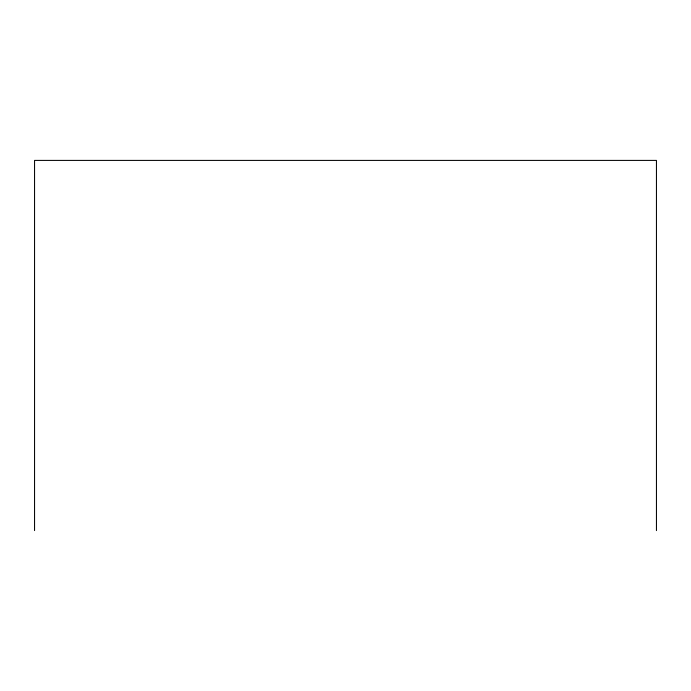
<?xml version="1.0" encoding="UTF-8"?>
<svg xmlns="http://www.w3.org/2000/svg" width="691" height="691" viewBox="0 0 691 691"><rect width="100%" height="100%" fill="white"/><g stroke="black" fill="none" stroke-linecap="round" stroke-linejoin="round"><path stroke-width="1.04" d="M656.45 530.593L656.45 160.407L34.55 160.407L34.55 530.593"/></g></svg>
